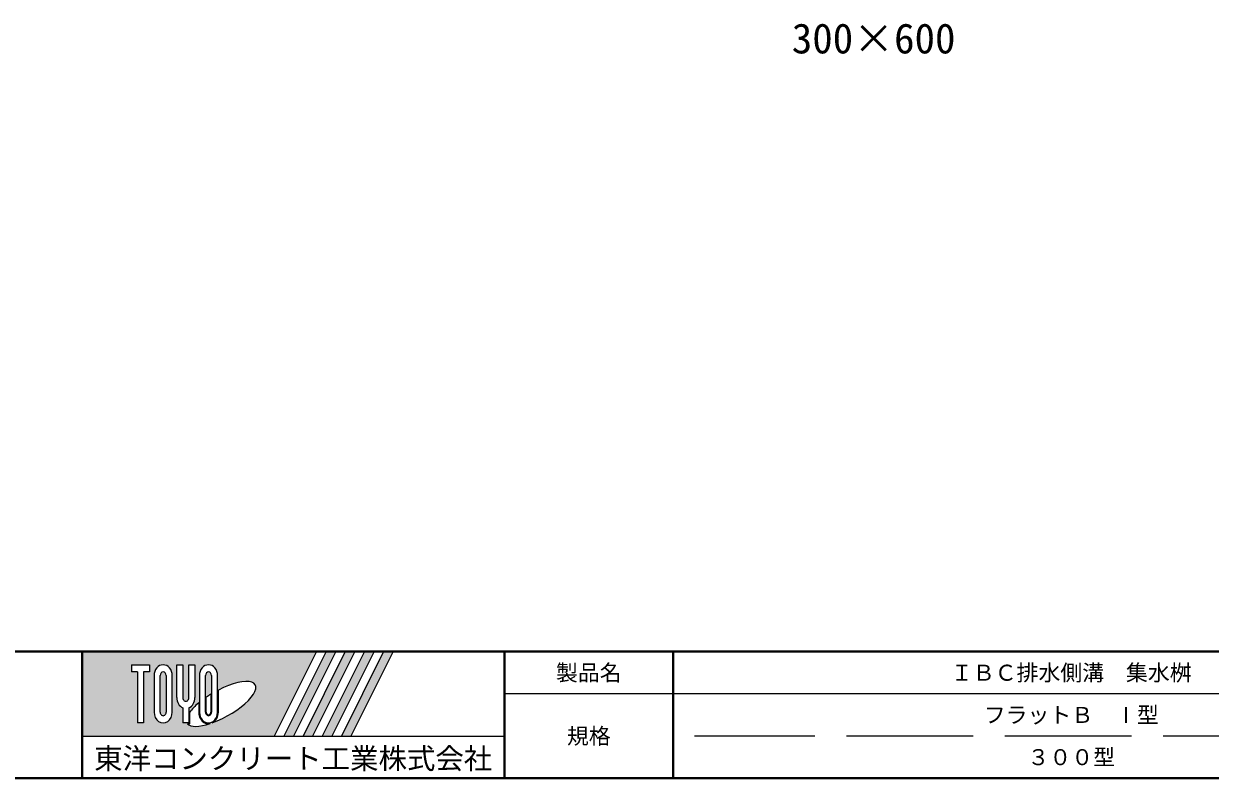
# Model space of a CAD drawing. Units: millimetres at full size; details may follow other scales. Extents: x -734 to 58102, y 49499 to 87169.
# Drawn here: x 13486 to 16295, y 74575 to 76362 of the extents above; entities that cross this region are included whole.
import ezdxf
from ezdxf.enums import TextEntityAlignment as Align

# ---------------------------------------------------------------- set-up
doc = ezdxf.new("R2010")
doc.units = ezdxf.units.MM
doc.header["$LTSCALE"] = 50
doc.linetypes.add('DASHED', pattern=[7.5, 6, -1.5])
doc.linetypes.add('DASHED_SPACED', pattern=[12, 6, -6])
for name, color, linetype, lineweight in [('0_2', 7, 'DASHED_SPACED', 9), ('図枠', 7, 'Continuous', 5), ('補助線', 8, 'Continuous', 13)]:
    doc.layers.add(name, color=color, linetype=linetype, lineweight=lineweight)
doc.styles.add('ＭＳ ゴシック', font='')
doc.styles.get('ＭＳ ゴシック').set_extended_font_data('MS Gothic')

msp = doc.modelspace()

# ---------------------------------------------------------------- hatches: boundary and pattern name
at = {"layer": '図枠'}
h = msp.add_hatch(color=256, dxfattribs=at)
h.paths.add_polyline_path([(13623.63, 74875.27), (13623.63, 74675.27), (14078.94, 74675.27), (14178.94, 74875.27)])
edge = h.paths.add_edge_path(flags=16)
edge.add_ellipse((13953.07, 74751.43), major_axis=(80.81, 45.23), ratio=0.3471473, start_angle=-144.31122, end_angle=72.1899, ccw=False)
edge.add_ellipse((13923.15, 74731.91), major_axis=(0, 27.5), ratio=0.8463542, start_angle=-160.70346, end_angle=-90)
edge.add_line((13946.42, 74731.91), (13946.42, 74784.33))
edge = h.paths.add_edge_path(flags=16)
edge.add_ellipse((13923.15, 74818.64), major_axis=(0, 25.38), ratio=0.8463542, start_angle=-90, end_angle=90, ccw=False)
edge.add_line((13944.63, 74818.64), (13944.63, 74731.91))
edge.add_ellipse((13923.15, 74731.91), major_axis=(0, 25.38), ratio=0.8463542, start_angle=90, end_angle=-90, ccw=False)
edge.add_line((13901.67, 74731.91), (13901.67, 74818.64))
edge = h.paths.add_edge_path(flags=16)
edge.add_line((13930.31, 74818.64), (13930.31, 74731.91))
edge.add_ellipse((13923.15, 74731.91), major_axis=(0, 8.46), ratio=0.8463542, start_angle=90, end_angle=-90, ccw=False)
edge.add_line((13915.99, 74731.91), (13915.99, 74818.64))
edge.add_ellipse((13923.15, 74818.64), major_axis=(0, 8.46), ratio=0.8463542, start_angle=-90, end_angle=90, ccw=False)
edge = h.paths.add_edge_path(flags=16)
edge.add_line((13928.52, 74774.31), (13928.52, 74731.91))
edge.add_ellipse((13923.15, 74731.91), major_axis=(0, 6.35), ratio=0.8463542, start_angle=90, end_angle=-90, ccw=False)
edge.add_line((13917.78, 74731.91), (13917.78, 74767.36))
edge.add_ellipse((13953.07, 74751.43), major_axis=(80.81, 45.23), ratio=0.3471473, start_angle=107.79174, end_angle=126.47132, ccw=False)
edge = h.paths.add_edge_path(flags=16)
edge.add_ellipse((13869.44, 74766.28), major_axis=(0, 25.38), ratio=0.8463542, start_angle=-163.34117, end_angle=-90, ccw=False)
edge.add_line((13876.6, 74742.35), (13876.6, 74706.52))
edge.add_line((13876.6, 74706.52), (13862.28, 74706.52))
edge.add_line((13862.28, 74706.52), (13862.28, 74742.35))
edge.add_ellipse((13869.44, 74766.28), major_axis=(0, 25.38), ratio=0.8463542, start_angle=90, end_angle=163.34117, ccw=False)
edge.add_line((13847.95, 74766.28), (13847.95, 74844.02))
edge.add_line((13847.95, 74844.02), (13862.28, 74844.02))
edge.add_line((13862.28, 74844.02), (13862.28, 74766.28))
edge.add_ellipse((13869.44, 74766.28), major_axis=(0, 8.46), ratio=0.8463542, start_angle=90, end_angle=-90)
edge.add_line((13876.6, 74766.28), (13876.6, 74844.02))
edge.add_line((13876.6, 74844.02), (13890.92, 74844.02))
edge.add_line((13890.92, 74844.02), (13890.92, 74766.28))
edge = h.paths.add_edge_path(flags=16)
edge.add_line((13899.88, 74753.8), (13899.88, 74731.91))
edge.add_ellipse((13923.15, 74731.91), major_axis=(0, 27.5), ratio=0.8463542, start_angle=90, end_angle=-171.54427)
edge.add_ellipse((13953.07, 74751.43), major_axis=(80.81, 45.23), ratio=0.3471473, start_angle=-178.64954, end_angle=-148.29244, ccw=False)
edge.add_line((13873.51, 74704.41), (13878.39, 74704.41))
edge.add_line((13878.39, 74704.41), (13878.39, 74731.22))
edge.add_ellipse((13953.07, 74751.43), major_axis=(80.81, 45.23), ratio=0.3471473, start_angle=148.21912, end_angle=165.90812, ccw=False)
edge = h.paths.add_edge_path(flags=16)
edge.add_ellipse((13815.73, 74818.64), major_axis=(0, 25.38), ratio=0.8463542, start_angle=-90, end_angle=90, ccw=False)
edge.add_line((13837.21, 74818.64), (13837.21, 74731.91))
edge.add_ellipse((13815.73, 74731.91), major_axis=(0, 25.38), ratio=0.8463542, start_angle=90, end_angle=-90, ccw=False)
edge.add_line((13794.24, 74731.91), (13794.24, 74818.64))
edge = h.paths.add_edge_path(flags=16)
edge.add_line((13822.89, 74818.64), (13822.89, 74731.91))
edge.add_ellipse((13815.73, 74731.91), major_axis=(0, 8.46), ratio=0.8463542, start_angle=90, end_angle=-90, ccw=False)
edge.add_line((13808.57, 74731.91), (13808.57, 74818.64))
edge.add_ellipse((13815.73, 74818.64), major_axis=(0, 8.46), ratio=0.8463542, start_angle=-90, end_angle=90, ccw=False)
h.paths.add_polyline_path([(13783.5, 74844.02), (13783.5, 74827.1), (13769.18, 74827.1), (13769.18, 74706.52), (13754.86, 74706.52), (13754.86, 74827.1), (13740.53, 74827.1), (13740.53, 74844.02)], flags=16)
for points in [[(14101.63, 74675.27), (14124.31, 74675.27), (14224.31, 74875.27), (14201.63, 74875.27)], [(14269.69, 74875.27), (14247, 74875.27), (14147, 74675.27), (14169.69, 74675.27)], [(14315.06, 74875.27), (14292.38, 74875.27), (14192.38, 74675.27), (14215.06, 74675.27)], [(14360.44, 74875.27), (14337.75, 74875.27), (14237.75, 74675.27), (14260.44, 74675.27)]]:
    msp.add_hatch(color=256, dxfattribs=at).paths.add_polyline_path(points)

# ---------------------------------------------------------------- linework, layer by layer
at = {"layer": '図枠', "lineweight": 40}
for p, q in [((10098.63, 74875.27), (17898.63, 74875.27)), ((13623.63, 74575.27), (13623.63, 74875.27)), ((14623.63, 74575.27), (14623.63, 74875.27)), ((15023.63, 74575.27), (15023.63, 74875.27)), ((10098.63, 74575.27), (17898.63, 74575.27))]:
    msp.add_line(p, q, dxfattribs=at)
at = {"layer": '図枠'}
for p, q in [((13623.63, 74875.27), (14178.94, 74875.27)), ((14178.94, 74875.27), (14078.94, 74675.27)), ((14201.63, 74875.27), (14101.63, 74675.27)), ((14224.31, 74875.27), (14124.31, 74675.27)), ((14247, 74875.27), (14147, 74675.27)), ((14269.69, 74875.27), (14169.69, 74675.27)), ((14292.38, 74875.27), (14192.38, 74675.27)), ((14201.63, 74875.27), (14224.31, 74875.27)), ((14315.06, 74875.27), (14215.06, 74675.27)), ((14337.75, 74875.27), (14237.75, 74675.27)), ((14247, 74875.27), (14269.69, 74875.27)), ((14360.44, 74875.27), (14260.44, 74675.27)), ((14292.38, 74875.27), (14315.06, 74875.27)), ((14337.75, 74875.27), (14360.44, 74875.27)), ((13740.53, 74844.02), (13740.53, 74827.1)), ((13740.53, 74844.02), (13783.5, 74844.02)), ((13754.86, 74827.1), (13740.53, 74827.1)), ((13754.86, 74827.1), (13754.86, 74706.52)), ((13769.18, 74827.1), (13769.18, 74706.52)), ((13783.5, 74827.1), (13769.18, 74827.1)), ((13783.5, 74844.02), (13783.5, 74827.1)), ((13847.95, 74844.02), (13862.28, 74844.02)), ((13847.95, 74766.28), (13847.95, 74844.02)), ((13862.28, 74844.02), (13862.28, 74766.28)), ((13876.6, 74844.02), (13890.92, 74844.02)), ((13876.6, 74766.28), (13876.6, 74844.02)), ((13890.92, 74844.02), (13890.92, 74766.28)), ((13794.24, 74818.64), (13794.24, 74731.91)), ((13808.57, 74731.91), (13808.57, 74818.64)), ((13822.89, 74818.64), (13822.89, 74731.91)), ((13837.21, 74731.91), (13837.21, 74818.64)), ((13901.67, 74818.64), (13901.67, 74731.91)), ((13915.99, 74731.91), (13915.99, 74818.64)), ((13930.31, 74818.64), (13930.31, 74731.91)), ((13944.63, 74731.91), (13944.63, 74818.64)), ((13917.78, 74731.91), (13917.78, 74767.36)), ((13928.52, 74774.31), (13928.52, 74731.91)), ((13946.42, 74731.91), (13946.42, 74784.33)), ((13862.28, 74742.35), (13862.28, 74706.52)), ((13876.6, 74742.35), (13876.6, 74706.52)), ((13899.88, 74753.8), (13899.88, 74731.91)), ((13878.39, 74731.22), (13878.39, 74704.41)), ((13769.18, 74706.52), (13754.86, 74706.52)), ((13876.6, 74706.52), (13862.28, 74706.52)), ((13873.51, 74704.41), (13878.39, 74704.41)), ((13623.63, 74675.27), (14078.94, 74675.27)), ((14101.63, 74675.27), (14124.31, 74675.27)), ((14147, 74675.27), (14169.69, 74675.27)), ((14192.38, 74675.27), (14215.06, 74675.27)), ((14237.75, 74675.27), (14260.44, 74675.27))]:
    msp.add_line(p, q, dxfattribs=at)
at = {"layer": '図枠', "lineweight": 13}
msp.add_line((17898.63, 74775.27), (14623.63, 74775.27), dxfattribs=at)
at = {"layer": '図枠', "linetype": 'DASHED', "lineweight": 9}
msp.add_line((16858.63, 74675.27), (15073.63, 74675.27), dxfattribs=at)
at = {"layer": '図枠'}
for centre, major_axis, ratio, start_param, end_param in [((13815.73, 74818.64), (0, 25.38), 0.846354, 4.712389, 7.8539816), ((13815.73, 74818.64), (0, 8.46), 0.846354, 4.712389, 7.8539816), ((13923.15, 74818.64), (0, 25.38), 0.846354, 4.712389, 7.8539816), ((13923.15, 74818.64), (0, 8.46), 0.846354, 4.712389, 7.8539816), ((13953.07, 74751.43), (80.81, 45.23), 0.347147, 4.2621853, 7.7429163), ((13869.44, 74766.28), (0, 25.38), 0.846354, 1.5707963, 2.8017557), ((13869.44, 74766.28), (0, 8.46), 0.846354, 1.5707963, 4.712389), ((13869.44, 74766.28), (0, 25.38), 0.846354, 3.4814296, 4.712389), ((13953.07, 74751.43), (80.81, 45.23), 0.347147, 1.6817405, 1.8219833), ((13953.07, 74751.43), (80.81, 45.23), 0.347147, 2.0815197, 2.5155126), ((13815.73, 74731.91), (0, 25.38), 0.846354, 1.5707963, 4.712389), ((13815.73, 74731.91), (0, 8.46), 0.846354, 1.5707963, 4.712389), ((13923.15, 74731.91), (0, 27.5), 0.846354, 1.5707963, 3.3154679), ((13923.15, 74731.91), (0, 25.38), 0.846354, 1.5707963, 4.712389), ((13923.15, 74731.91), (0, 8.46), 0.846354, 1.5707963, 4.712389), ((13923.15, 74731.91), (0, 6.35), 0.846354, 1.5707963, 4.712389), ((13923.15, 74731.91), (0, 27.5), 0.846354, 3.5338438, 4.712389), ((13953.07, 74751.43), (80.81, 45.23), 0.347147, 3.2093975, 4.2004451)]:
    msp.add_ellipse(centre, major_axis=major_axis, ratio=ratio, start_param=start_param, end_param=end_param, dxfattribs=at)
at = {"layer": '補助線'}
msp.add_line((13623.63, 74675.27), (14623.63, 74675.27), dxfattribs=at)

# ---------------------------------------------------------------- texts
at = {"layer": '0_2', "style": 'ＭＳ ゴシック'}
msp.add_text('300×600', height=71.21, dxfattribs=at).set_placement((15498.14, 76327.53), align=Align.MIDDLE_CENTER)
at = {"layer": '図枠', "style": 'ＭＳ ゴシック'}
for s, height, p in [('製品名', 37.98, (14823.63, 74825.27)), ('ＩＢＣ排水側溝\u3000集水桝', 37.98, (15966.13, 74825.27)), ('フラットＢ\u3000Ⅰ型', 37.98, (15966.13, 74725.27)), ('規格', 37.98, (14823.63, 74675.27)), ('東洋コンクリート工業株式会社', 49.37, (14123.63, 74622.15)), ('３００型', 37.98, (15966.13, 74625.27))]:
    msp.add_text(s, height=height, dxfattribs=at).set_placement(p, align=Align.MIDDLE_CENTER)

doc.saveas('drawing.dxf')
